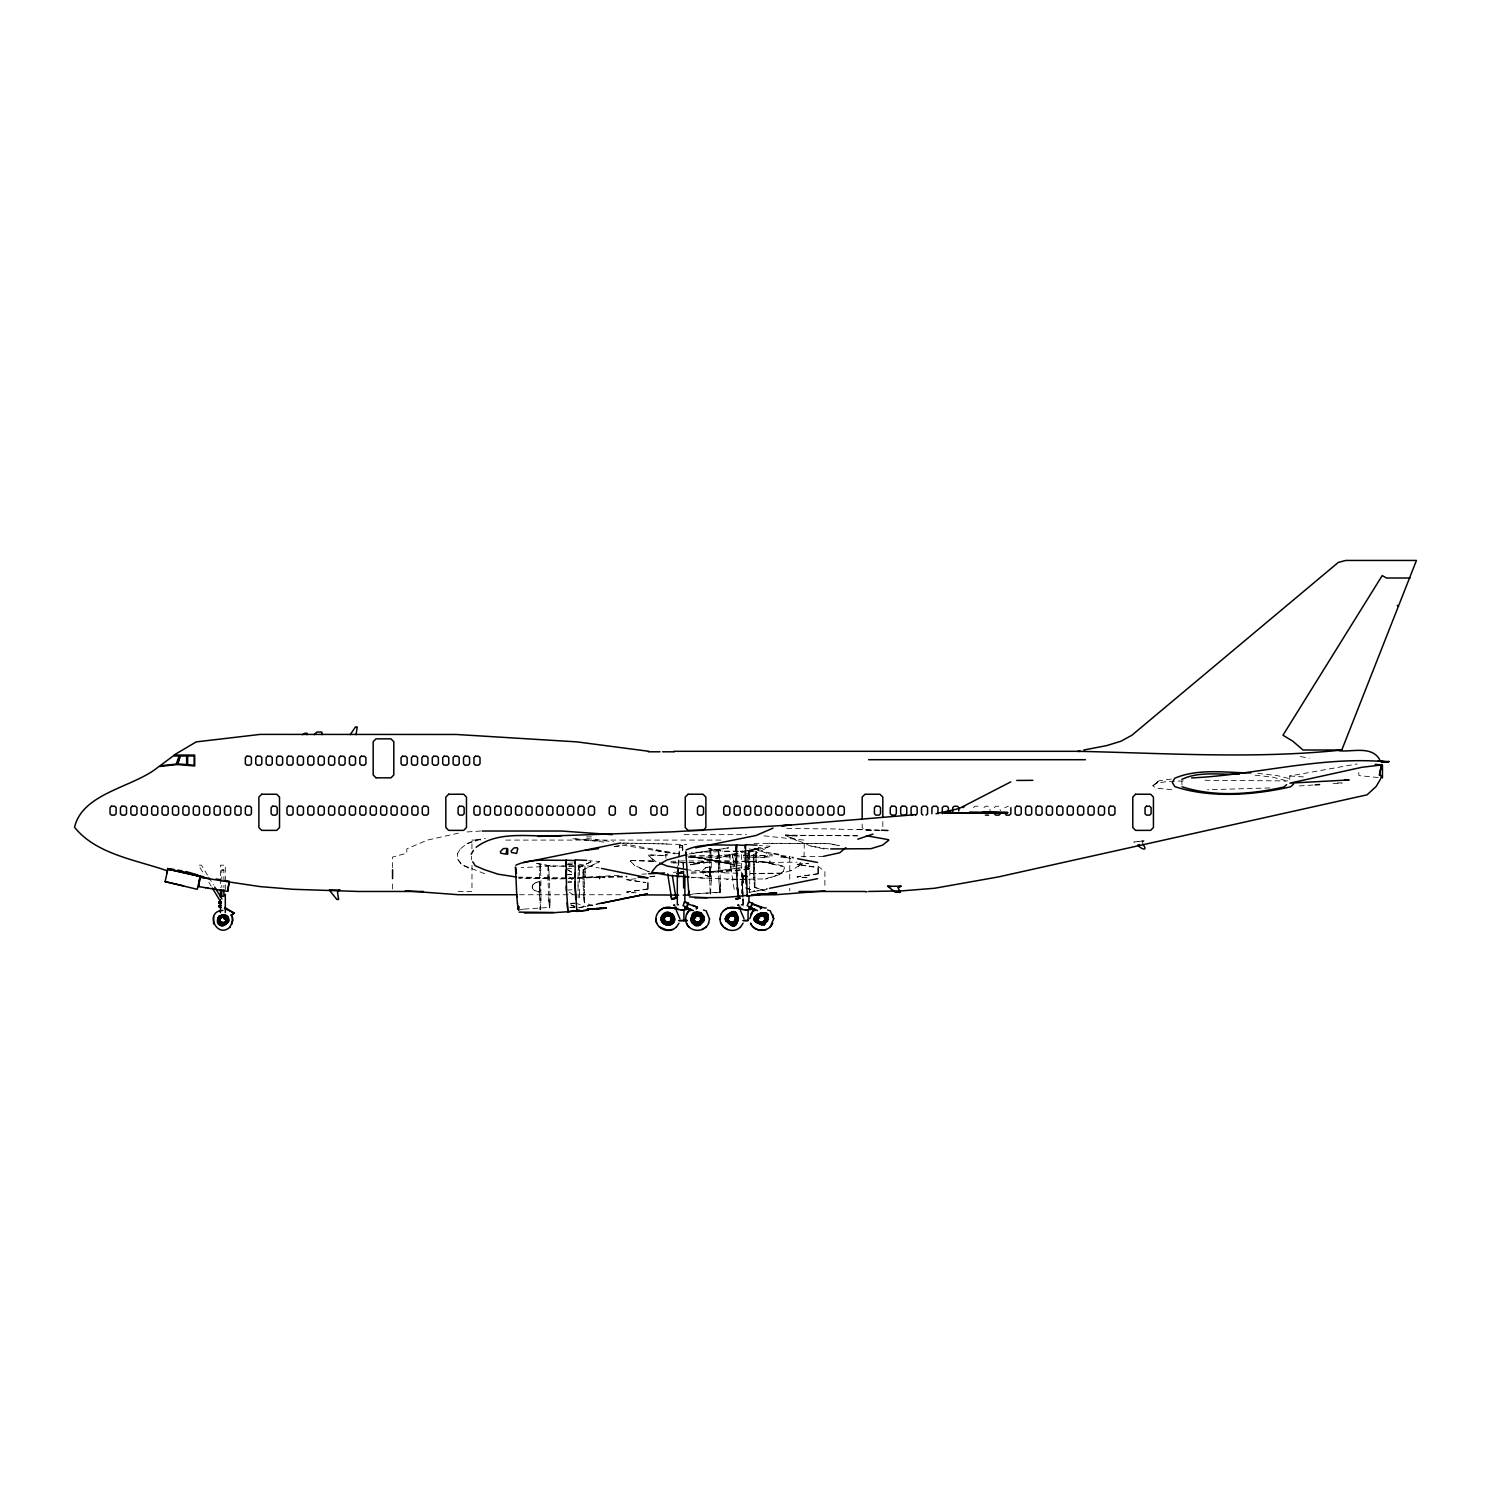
<?xml version="1.0" encoding="UTF-8"?>
<svg xmlns="http://www.w3.org/2000/svg" width="1491" height="1491" viewBox="0 0 1491 1491"><rect width="100%" height="100%" fill="white"/><g stroke="black" fill="none" stroke-linecap="round" stroke-linejoin="round"><path stroke-width="0.75" stroke-dasharray="5 3.75" d="M471.939 848.845L471.976 840.085L480.885 840.085M579.514 894.302L579.589 885.766M749.898 870.539L749.638 886.176M767.474 862.189L756.03 862.376L756.198 851.137L740.356 851.137M539.407 887.015L539.518 878.124M578.042 885.952L578.154 877.416M709.697 871.806L709.809 862.898M711.226 880.529L711.337 871.62M748.352 868.638L748.445 862.189M550.049 901.682L549.825 907.553M720.283 889.251L720.321 883.343M392.487 888.99L392.524 881.2M804.04 857.083L804.339 840.123L763.765 835.855M539.481 895.737L539.63 884.797M709.846 871.769L709.958 867.837M720.246 891.133L720.321 889.065M539.593 884.983L539.667 883.045M540.786 903.136L540.953 878.124M540.953 895.551L540.525 908.056M578.117 877.603L578.303 870.315M711.263 880.342L710.517 894.6L710.219 892.662M748.407 862.376L748.855 850.392M539.891 890.705L539.966 888.804M710.182 875.478L710.256 873.596M582.981 872.44L583.111 869.775L599.717 861.63M753.272 857.232L753.346 855.517M539.481 878.311L539.705 870.725M579.421 897.843L579.552 894.115M709.772 863.084L709.996 855.517M539.63 883.231L539.779 881.535L537.99 882.02M709.921 868.023L709.996 866.718L710.182 868.023M585.012 877.267L585.087 876.037L584.975 877.267L626.947 877.081M756.049 862.376L756.123 861.202M547.98 870.054L548.092 867.948M718.382 852.74L718.271 860.568M678.293 874.658L678.685 867.147M678.647 865.675L679.505 845.248L677.976 874.658M539.667 870.912L539.928 865.786M709.958 855.704L710.219 850.578M584.528 901.645L584.64 895.308M584.64 899.893L584.453 902.577M754.837 886.437L754.949 884.685M749.377 890.928L749.675 885.989M578.266 870.502L578.843 863.941L579.328 870.502M748.557 855.294L749.153 848.733L749.377 850.578M539.817 891.842L539.928 890.518M548.054 868.135L548.315 866.383L521.142 867.613M710.107 876.633L710.219 875.292M718.345 852.927L718.457 851.585M753.309 855.704L753.421 854.548M754.763 887.35L754.875 886.25M720.134 892.326L720.283 890.966M683.232 878.833L683.81 872.981M532.212 886.977L532.399 885.766M702.69 870.539L703.212 873.819M767.231 888.971L749.116 892.587L749.414 890.742M540.562 907.889L540.227 909.808L539.705 902.95M532.25 886.81C531.541 890.108 540.189 894.47 539.667 890.518M709.958 866.905L705.299 867.762L702.652 870.725M710.033 877.043L704.069 874.732L702.541 871.583M539.891 865.973L540.264 864.053L540.916 878.311M710.182 850.765L710.555 848.845L710.816 850.765M729.658 854.324L730.702 867.333L735.044 866.42M524.031 909.1L549.862 907.367M694.34 893.892L720.172 892.14M583.074 869.961L599.755 861.463L588.852 860.736M584.491 902.39L583.969 899.93M753.384 854.734L770.046 846.236L759.161 845.527M754.8 887.164L763.15 890.537M783.26 871.471L784.49 867.874M800.369 862.189L799.139 865.768L795.579 868.955M718.42 851.771L691.451 852.405M532.362 885.952L532.939 884.722M457.346 853.803L460.756 848.36M532.902 884.909L534.989 882.97M703.212 869.7L706.659 867.277L710.107 866.905M973.53 807.656L974.984 806.221L978.152 806.221L979.606 807.656M983.948 807.656L985.402 806.221L988.57 806.221L990.024 807.656L990.024 811.514M994.348 807.656L995.802 806.221L998.97 806.221L1000.424 810.657M1004.766 807.656L1008.307 806.221M1171.74 789.708L1156.084 788.087L1152.841 785.776L1158.936 780.818L1171.777 778.992M799.176 865.581L790.789 870.874M783.297 871.284L779.625 874.695L765.144 879.112M1142.125 842.527L1144.175 840.775L1133.775 842.08L1144.175 840.775M1156.01 783.371L1157.817 781.88L1152.841 785.776L1156.01 783.371L1167.136 781.47L1184.916 780.893M1154.817 784.303L1157.817 781.88M460.719 848.547L467.112 843.533L476.468 839.713L485.414 838.445M578.489 867.762L590.883 861.742M578.452 867.948L590.846 861.928M746.693 853.728L761.174 846.534M743.264 857.083L763.224 857.474L766.933 856.002M763.187 857.66L768.089 855.704L743.301 855.144M756.384 849.162L759.292 847.801L768.163 847.503L747.718 851.156M534.952 883.157L536.406 882.318M467.074 843.72L480.903 839.265M779.663 874.509L765.181 878.926L726.508 879.41M694.34 863.308L705.728 862.674L690.557 864.799L741.288 851.957M748.147 862.227L749.526 861.556M746.786 862.674L748.184 862.04M536.369 882.504L538.027 881.833M683.586 871.024L677.976 873.26L678.293 871.21M683.549 871.21L678.293 872.72L683.549 873.26L683.959 871.21M728.521 847.783L688.954 853.989L728.484 847.969M690.557 864.799L745.537 851.659M790.826 870.688L781.303 873.297L750.141 873.67M749.488 861.742L765.181 861.779L770.94 863.55M221.824 870.036L223.855 869.999L223.892 887.462M743.524 851.436L759.292 847.801M518.477 910.33L524.068 908.914M688.767 895.122L694.377 893.705L720.06 892.55M578.843 907.628L599.233 903.565M578.825 907.814L599.196 903.751M749.153 892.401L767.269 888.804M683.586 871.527L678.293 872.72L683.586 873.074M666.757 854.324L668.024 853.914M730.888 854.324L732.1 854.101L734.467 865.749L732.752 866.01M1289.827 779.569L1289.752 775.991L1357.183 763.951M732.882 866.961L735.007 866.606M730.981 866.29L734.504 865.563L732.137 853.914L729.621 854.511M647.914 888.878L626.835 891.953L635.911 892.811M647.877 889.065L626.798 892.14L633.6 892.792M818.224 873.67L797.145 876.745L808.476 877.808M818.186 873.856L797.107 876.932L806.184 877.789M665.489 854.511L666.794 854.138M458.464 833.152L427.432 840.085L406.838 848.845L406.801 853.169L392.562 857.083L392.562 869.738M467.168 831.941L480.549 831.027M614.273 846.459L621.02 845.527M614.236 846.646L620.983 845.714M744.419 869.663L751.054 869.067L746.972 867.911L751.054 869.067L704.367 872.589L741.773 867.632M725.744 869.98L741.735 867.818M650.001 876.671L654.381 876.093M649.964 876.857L656.543 876M635.911 878.721L626.798 879.746L645.771 882.56L626.835 879.56M735.585 870.483L742.201 869.868M1299.22 785.943L1315.062 784.881M1333.14 783.651L1342.198 783.036L1335.396 782.775M731.186 870.688L689.513 873.409M641.894 874.155L646.423 873.912M619.026 875.366L570.419 877.938L518.793 877.081M731.149 870.725L689.662 872.123M1269.829 787.938L1207.505 789.745M566.263 878.497L518.663 877.901M568.518 878.423L599.978 877.118M622.455 876.186L602.234 877.025L627.04 876.261M599.941 877.304L559.479 878.963L518.626 878.087M781.34 873.111L750.178 873.484M567.922 863.308L575.582 862.86M567.736 864.5L572.097 864.333M567.698 864.687L572.059 864.519M567.586 868.657L571.463 868.34M567.661 874.527L571.5 874.397M567.624 874.714L571.463 874.583M567.847 881.982L571.668 881.852M567.81 882.169L571.631 882.038M568.071 890.071L571.929 889.754M570.773 903.285L574.594 903.155M570.736 903.471L574.557 903.341M569.73 907.479L577.371 907.218M676.355 873.67L682.953 873.446M676.318 873.856L682.915 873.633M571.146 907.236L574.967 907.124M571.109 907.423L574.93 907.311M690.65 855.815L741.176 855.107M670.857 861.388L686.811 860.81M689.047 860.941L750.793 861.276M690.687 857.176L741.176 856.859M688.413 857.4L724.216 856.747M670.894 862.786L686.811 862.488M689.084 862.45L741.362 862.954M673.131 862.935L686.773 862.674M689.047 862.637L707.219 862.301M1205.026 780.278L1287.795 780.93M828.474 848.957L810.936 846.161L785.422 835.109L857.474 835.911M781.042 856.822L790.006 856.561M801.133 856.673L825.716 856.505M754.055 843.347L827.934 843.645L839.675 845.714M879.97 830.375L865.004 830.375L862.171 827.542L862.171 821.821M684.089 834.662L746.469 834.662M505.822 840.085L721.234 840.085M682.449 845.844L679.505 845.844L682.729 845.248L682.878 849.926M682.692 845.434L682.58 850.522M679.467 847.056L682.692 847.652L682.729 845.248M679.505 847.466L679.318 845.248M738.138 851.137L722.613 851.137L708.859 848.547M738.418 851.324L722.576 851.324L708.821 848.733L722.911 851.137M740.319 851.324L756.161 851.324M747.886 854.529L749.022 854.529L748.985 868.414M747.848 854.716L748.985 854.716M746.711 857.045L771.63 857.045M780.688 857.045L789.764 857.045L789.764 881.2M769.691 862.376L797.07 862.189M566.748 865.973L550.496 865.973L536.76 863.531M568.854 865.973L575.917 865.973M578.023 865.973L585.087 865.973L585.05 876.223L584.901 865.973M550.459 866.159L566.71 866.159M568.817 866.159L575.88 866.159M577.986 866.159L585.05 866.159M678.386 874.937L678.33 871.527M742.462 876.689L742.145 874.471L743.319 905.932M742.425 876.335L747.718 876.149M743.282 881.498L742.294 873.167L743.319 882.262M458.091 891.469L471.976 891.469L471.976 864.724M519.427 894.749L621.337 894.749M649.33 861.239L655.76 861.239L630.432 860.419L630.395 861.5M857.511 835.724L785.384 835.295L796.958 836.078L785.384 835.333L796.995 840.7M586.522 836.861L595.189 836.917M652.89 860.121L648.585 854.883L667.222 855.554M648.548 855.07L667.185 855.741M737.691 879.373L691.321 877.416M739.909 879.41L748.817 879.522M786.708 828.474L839.228 829.015M768.051 843.272L827.971 843.459L839.713 845.527M630.395 860.605L655.76 861.258M839.004 829.201L879.392 830.114M678.237 871.9L671.379 872.552M623.126 842.993L666.999 843.943L623.089 843.179M724.216 854.921L741.139 855.294M707.219 860.493L765.144 861.966M743.264 855.331L772.506 855.871M666.775 844.13L686.773 844.465M857.735 829.536L879.355 830.301M726.508 862.674L741.325 863.14M785.422 835.146L796.995 835.519M724.216 872.887L741.176 873.316M1289.752 775.991L1305.743 777.053M686.177 869.775L724.253 872.701M691.358 877.23L707.256 878.516M1378.187 777.538L1358.935 775.618L1358.674 771.611M575.153 838.799L599.997 841.259M572.861 838.762L606.669 842.34M1255.049 775.171L1272.308 777.109L1283.844 779.998L1287.926 783.446M586.671 838.464L613.64 841.837M1257.733 773.382L1277.284 775.618L1290.386 778.842M814.011 866.849L797.145 864.351L808.476 863.289L797.107 864.538L813.974 867.035M622.194 845.062L674.864 853.653M687.705 856.076L733.647 864.426M710.07 876.857L704.106 874.546M539.779 892.065L534.989 890.593L532.399 887.835M689.923 855.983L711.822 859.822M621.822 843.496L678.815 853.784M655.518 850.466L674.827 853.84M1300.413 756.552L1309.154 758.136M694.377 856.859L732.715 864.575M717.656 861.313L694.377 857.045L727.328 863.047M536.797 863.345L550.682 865.973M749.116 848.901L771.798 853.225M780.818 855.2L789.895 856.803M578.825 864.128L599.233 867.986M790.789 858.555L781.34 856.225M747.681 876.335L742.462 875.068L747.718 876.689M765.181 862.04L770.94 863.475M781.34 856.449L790.826 858.518M717.656 861.127L732.677 864.389M735.808 864.705L742.089 866.29M810.974 845.975L824.001 848.975M768.089 853.616L772.375 854.809M223.892 870.036L221.824 869.999L221.824 887.462M769.039 862.991L783.297 865.936L784.452 868.06M774.798 864.612L769.002 863.177L784.452 867.091M742.425 875.254L747.681 876.876M765.312 891.059L754.688 887.499L754.427 886.25M745.817 887.835L754.316 890.686M745.78 888.021L754.278 890.873M592.84 905.745L584.379 902.726L584.118 901.459M575.507 903.061L586.093 906.789M484.594 873.707L461.875 864.687L457.383 858.779M570.923 904.888L574.892 906.342M570.885 905.074L574.855 906.528M754.092 848.398L768.051 853.803M639.714 868.023L649.33 871.769M649.293 871.955L634.886 865.544L630.432 861.313L634.849 865.731M468.714 868.06L461.837 864.873L457.346 858.965L457.383 853.616M656.077 861.742L648.585 855.778M567.642 869.682L571.482 871.974M567.605 869.868L571.444 872.16M569.506 892.326L572.805 894.675M568.984 876.969L572.227 879.336L568.966 877.155M818.019 866.085L824.896 871.695L824.896 888.207M207.491 875.124L201.471 865.171L198.508 865.171L204.267 874.695M208.684 877.118L213.493 885.076M208.87 882.318L211.144 886.083M720.023 892.736L719.314 886.511M549.713 907.963L549.415 906.211M548.315 866.383L548.8 870.017M539.928 907.889L540.264 909.622M754.539 887.35L753.98 880.119M730.739 867.147L734.28 889.81M718.755 851.547L718.904 852.927M719.687 891.171L719.836 892.326M549.527 907.553L549.247 904.273M753.682 854.548L753.943 857.232M583.372 869.775L583.447 870.874M753.794 855.48L754.241 861.779M583.484 870.688L583.633 872.44M665.526 854.324L665.974 858.238M718.942 852.74L719.091 854.809M742.63 873.484L743.319 881.311M742.593 873.167L743.282 883.007M678.498 872.981L679.02 878.833M719.501 889.251L719.128 883.38M549.21 904.459L548.837 898.607M583.671 872.254L583.782 874.471M719.128 854.623L719.501 860.531M583.82 897.862L583.932 900.117M548.837 869.849L549.21 875.739M539.854 881.945L539.891 883.231M753.794 877.267L753.943 880.305M583.484 892.475L583.633 895.513M583.82 874.285L584.081 879.895M583.671 895.327L583.782 898.048M548.986 901.906L548.651 895.01M471.305 856.114L471.529 859.822M749.414 850.392L749.638 855.294M719.538 860.344L719.687 864.09M710.853 850.578L711.077 855.704M549.247 875.552L549.527 883.194M540.562 865.786L540.823 870.725M754.278 861.593L754.39 864.687M718.942 879.783L719.091 883.567M754.427 864.5L754.651 871.024M718.755 875.925L718.904 879.97M584.118 879.709L584.23 883.007M548.464 891.133L548.613 895.196M753.533 870.874L753.645 874.322M719.873 867.799L720.023 872.03M583.223 886.101L583.447 892.662M549.564 883.007L549.825 891.283M709.996 887.723L710.182 892.848M747.345 856.486L747.792 867.911M683.4 863.214L683.959 874.658M682.449 845.248L682.617 850.336M683.158 863.233L683.586 875.068M683.064 862.637L683.549 874.658M719.724 863.904L719.836 867.986M753.682 874.155L753.756 877.454M718.457 867.837L718.718 876.112M548.166 883.045L548.427 891.32M754.576 867.613L754.763 874.285M753.421 867.65L753.495 871.061M584.267 882.821L584.453 889.512M583.186 886.288L583.037 879.746M742.145 874.471L742.872 896.967M743.096 903.714L742.947 899.203L743.058 906.118M709.958 875.292L709.958 876.633M539.667 891.842L539.63 888.804M743.077 899.371L743.282 906.118M720.246 879.932L720.06 871.844M549.862 891.096L549.974 898.756M754.875 877.23L754.912 880.268M749.675 855.107L749.824 862.376M584.565 892.438L584.602 895.476M579.365 870.315L579.514 877.603M754.8 874.117L754.837 877.416M753.346 864.538L753.384 867.837M709.809 880.342L709.958 887.909M584.491 889.326L584.528 892.624M539.518 895.551L539.667 903.136M755.918 856.225L755.993 861.388M718.308 860.382L718.345 864.165M710.219 867.837L710.219 873.782M709.921 873.596L709.921 875.478M578.154 894.115L578.191 897.843M548.017 875.59L548.129 883.231M548.054 879.373L548.017 869.887M539.928 883.045L539.928 884.983M718.382 863.979L718.42 868.023M711.114 855.517L711.226 863.084M709.884 873.782L709.884 871.583L709.772 880.529M539.593 886.81L539.593 888.99M1181.897 781.209L1181.953 784.9M753.309 861.63L753.309 864.724M720.321 886.66L720.283 879.746M583.018 876.857L583.018 879.932M550.011 898.57L550.011 901.869M578.079 885.766L578.117 894.302M755.881 851.137L755.881 856.412M711.263 862.898L711.3 871.806M749.861 862.189L749.861 870.725M579.552 877.416L579.552 885.952M882.821 821.653L882.821 827.542M789.764 888.245L789.764 890.891M754.949 880.081L754.912 884.871M753.309 857.045L753.272 861.817M743.096 880.771L743.058 883.007M741.456 854.529L741.418 893.519M678.014 871.024L678.293 873.26M677.324 865.936L677.324 875.068M583.018 872.254L582.981 877.043M539.966 884.797L539.928 888.99M225.309 889.81L225.309 865.171L220.444 865.171L220.444 876.373M220.444 878.609L220.444 887.574M742.425 874.658L742.835 897.153L742.462 874.471"/><path stroke-width="1.5" d="M575.526 860.605L566.263 860.195L566.45 891.003M565.946 863.718L565.909 866.532L566.263 860.195C549.564 860.866 531.467 857.996 515.867 865.209M586.727 860.382L575.135 859.86L575.135 886.176L576.887 911.411L588.423 910.181M747.457 894.861L747.233 895.998L745.444 844.651L757.018 845.155M392.562 869.738L392.562 878.628M683.624 887.946L683.586 876.689M745.835 845.397L736.573 844.968L736.461 866.756M574.799 863.382L574.911 861.276M736.349 846.348L736.2 851.324L736.573 844.968C719.855 845.639 701.758 842.788 686.177 849.982M745.109 848.174L745.22 846.049M518.551 909.734L518.663 906.36M688.842 894.525L688.954 891.133M518.588 909.547L518.104 908.354M688.879 894.339L685.767 851.808L686.475 855.517M693.371 910.591L685.264 906.882L685.04 908.28L690.762 910.628M757.503 910.591L749.395 906.882L749.172 908.28L754.893 910.628M356.069 734.69L357.225 726.993A8.051 8.051 0 0 0 355.436 726.993L350.217 734.69M1381.486 764.492L1379.604 775.32M198.583 886.586L200.055 877.23L198.583 886.586L205.628 887.723M207.901 888.133L227.676 891.338L229.148 881.982L260.254 886.623L292.981 889.288L358.53 891.469L423.407 891.469M227.676 891.338L229.148 881.982L199.962 877.267M1079.298 751.427L1077.918 751.315C1165.347 753.197 1255.534 759.143 1341.788 750.01L1416.45 560.448L1345.758 560.448L1338.266 562.442L1131.911 735.231L1120.971 741.213L1106.564 745.63L1083.827 750.01M166.862 873.092L167.663 869.104L186.114 872.403L200.129 876.447L199.142 880.659M647.877 882.896L647.877 888.617M700.174 915.437L700.36 914.356M764.305 915.437L764.473 914.356M818.186 867.687L818.186 873.409M701.217 915.847L701.478 914.318M765.349 915.847L765.61 914.318M227.452 920.152C212.915 937.69 220.407 900.266 227.135 921.829L226.129 921.438C213.269 930.235 223.315 906.453 226.129 921.438M217.723 918.102C219.512 939.926 240.107 909.007 218.879 916.275C210.697 933.795 241.467 921.624 222.867 914.635L218.972 916.331M566.263 886.474L568.052 911.709L579.589 910.33L568.015 911.746L568.313 910.367L568.015 911.709L553.571 912.697L524.441 913.032M576.887 911.411L577.147 910.069M738.623 895.159L738.362 896.333L723.88 897.489L694.75 897.824M674.062 916.331C678.163 927.588 657.382 927.607 661.706 916.331C666.682 905.186 681.927 919.761 670.465 924.83M725.353 918.754C741.978 893.91 741.474 943.822 725.26 918.754C741.474 894.06 741.623 943.43 725.353 918.754L725.837 921.233M664.352 918.754L664.613 917.45M671.174 920.264L670.41 916.331A3.597 3.597 0 0 0 664.408 917.841M694.005 918.754L694.266 917.45M700.826 920.264L700.062 916.331L697.527 915.325L695.011 916.518M728.484 918.754L728.745 917.45M738.585 895.196L738.362 896.296L747.587 895.364M735.305 920.264L734.541 916.331L730.646 915.772M758.118 918.754L758.397 917.45M764.958 920.264L764.193 916.331L761.659 915.325L759.143 916.518M222.923 910.405C204.174 910.964 216.493 939.479 230.08 927.085M232.261 923.88L232.261 916.406L233.006 920.152L230.024 927.085M720.004 918.941L720.936 914.337M749.693 918.754L753.16 910.591L750.551 914.523M199.309 880.491L197.259 889.307L165.11 881.628L167.029 872.925M669.459 915.12L671.994 918.754L670.801 921.792L671.695 922.687L669.962 923.805L667.838 924.215L663.775 918.754L662.451 918.754L662.824 920.953L662.451 918.754M697.527 922.78L697.49 924.215L701.385 922.5L694.638 921.606L693.744 917.226M728.204 917.226L727.85 918.941L726.546 918.941L726.993 916.76L729.099 915.959L728.204 915.064L726.956 916.946L728.167 917.412L730.422 915.12L733.591 915.12L735.808 917.226L735.771 920.469M757.819 920.469L757.857 917.226L756.645 916.76L757.819 922.687M765.423 920.469L764.622 915.959L757.819 915.25M669.422 922.649L671.677 920.282L672.851 920.953L672.888 916.76L669.999 913.964L669.422 915.306L667.838 914.989L667.875 913.536L665.787 914.151M693.744 915.064L694.601 916.145L699.111 915.12L701.329 917.226L702.541 916.76L701.385 917.226L701.292 920.469L702.503 920.953C706.119 911.653 689.028 911.635 692.476 920.953L693.706 920.469L695.477 923.619L692.514 920.767L692.104 918.754L693.427 918.754M736.983 920.953L735.808 920.282L735.827 922.649L736.983 920.953L735.864 920.282L732.006 922.78L731.969 924.215C741.959 923.898 735.641 908.392 728.204 915.064M761.621 922.948L765.517 920.282L766.635 920.953L767.101 918.754L763.765 913.964L759.571 914.151L760.037 915.306M228.067 922.239L228.514 920.152M670.41 924.718C665.303 926.88 659.525 921.513 661.65 916.275L667.875 912.324L672.571 914.225M213.586 916.406L213.586 923.88M708.579 923.376L709.567 918.754M687.444 904.422L687.127 905.652M751.557 904.422L751.166 905.969M687.631 903.9L697.508 907.199L696.222 908.914M751.762 903.9L761.361 907.553M752.601 903.248L751.11 907.236L747.177 905.745L748.668 901.757L752.564 903.434M221.581 923.264L221.134 924.234L219.68 923.264L218.338 920.152L221.134 924.234L224.656 924.234L224.246 923.264M224.246 917.077L224.656 916.108L224.209 917.077L226.129 917.04M730.422 922.463L729.919 923.805L734.112 923.619L737.02 920.767L735.864 922.463L734.97 921.606L731.969 922.948L726.993 920.767L729.919 923.805L728.204 922.463L729.099 921.606L732.006 922.78M756.645 920.767L759.609 923.619L764.622 921.606L765.479 922.649L761.621 924.215L761.659 922.78M699.111 915.12L699.652 913.964M729.956 913.964L730.385 915.306L733.553 915.306L734.112 913.964M763.243 915.12L763.765 913.964M471.193 854.25L473.411 850.448M764.585 921.792L765.461 920.282L766.635 920.953M697.266 907.385L692.868 905.242M760.354 908.914L761.398 907.385M671.695 922.687L672.888 920.767L669.999 923.619L669.459 922.463L667.838 922.948M702.541 920.767L701.348 922.687L701.329 920.282L702.541 920.767L701.348 922.649L700.453 921.792L701.385 920.282L702.503 920.953M759.609 923.619L763.765 923.619L766.672 920.767L765.479 922.649M670.801 921.792L671.733 920.282L672.851 920.953M676.336 927.178L678.964 923.19M708.616 923.19C704.926 932.714 690.203 932.658 686.456 923.19M740.468 927.178L743.096 923.19M772.748 923.19C768.965 932.565 754.409 932.751 750.551 923.376M770.12 927.178L773.699 918.754L770.157 910.591M760.95 908.205L761.677 907.013L760.727 908.522M672.478 908.056C663.253 904.086 652.723 914.002 656.767 923.376M689.047 910.591C684.593 915.064 684.593 922.668 689.01 927.178M686.419 914.523L689.01 910.777M696.595 908.522L697.229 907.553M720.899 914.523C723.452 908.541 730.59 905.857 736.591 908.056M758.751 915.959L757.819 917.412L756.608 916.946L759.609 913.964L760.075 915.12L757.857 915.064M664.576 917.636L665.396 916.331M671.211 920.077L670.372 921.382A3.597 3.597 0 0 0 671.472 918.754M694.228 917.636L695.048 916.331M700.863 920.077L700.025 921.382A3.597 3.597 0 0 0 698.459 915.288A3.597 3.597 0 0 0 694.06 919.686M728.708 917.636L729.528 916.331M735.343 920.077L734.504 921.382A3.597 3.597 0 0 0 735.603 918.754M758.36 917.636L759.18 916.331M764.995 920.077L764.156 921.382A3.597 3.597 0 0 0 762.553 915.474A3.597 3.597 0 0 0 758.155 919.872M664.091 915.064L662.824 916.946L664.054 917.412L664.091 915.064L665.825 913.964L666.253 915.306L667.875 914.803M692.476 916.946L693.706 915.25M652.443 871.061L656.674 865.973L666.999 859.972L686.773 854.585M314.21 734.69L316.856 732.044L321.851 732.044L321.926 734.69M664.054 922.687L664.091 920.282L662.861 920.767L664.091 922.5L667.875 924.029M728.167 922.687L729.099 921.606M757.857 922.5L760.075 922.463M915.716 815.13L917.151 813.695L917.151 807.656L915.716 806.221L912.529 806.221L911.094 807.656L911.094 813.695L912.529 815.13M926.116 815.13L927.57 813.695L927.57 807.656L926.116 806.221L922.948 806.221L921.494 807.656L921.494 813.695L922.948 815.13M963.13 807.656L964.584 806.221M1000.424 813.695L998.97 815.13L995.802 815.13L994.348 813.695M165.11 881.628L183.523 885.84M1293.517 784.136L1290.535 786.819C1254.192 795.206 1210.301 798.449 1174.889 786.633L1172.299 782.477L1174.74 778.246C1198.242 768.182 1225.714 772.692 1250.819 772.953M1286.603 784.639L1283.956 787.006C1251.098 794.461 1214.159 797.182 1181.99 786.745M476.169 847.242C500.156 829.238 533.703 837.942 561.529 835.668M888.766 840.272L882.616 845.117L870.912 848.696L830.711 848.938M695.291 916.443L701.534 912.678M759.404 916.443L765.666 912.678M225.011 922.183C221.842 925.426 217.425 919.183 221.768 917.487M670.41 921.196L667.875 922.183M698.906 921.978L697.49 922.37L700.062 921.196M733.386 921.978L731.969 922.37L734.541 921.196M764.193 921.196L761.659 922.183M659.357 910.777L663.253 908.243L672.441 908.243M723.47 910.777L727.384 908.243L736.554 908.243M764.249 924.83C781.88 900.415 734.094 919.835 764.249 924.718C781.359 900.75 734.634 919.723 764.193 924.718M757.186 914.43L761.659 912.641L766.15 914.43A6.057 6.057 0 0 1 767.511 921.14L761.621 925.072M666.291 915.12L664.949 916.145L664.054 915.25M665.359 916.518L667.875 915.325L670.372 916.518M729.49 916.518L730.683 915.604M676.374 926.992C669.403 934.354 655.705 929.042 655.91 918.754M700.062 924.718L703.715 921.233L703.808 916.275C683.437 899.017 692.271 942.293 704.348 918.754C698.515 899.949 680.157 927.16 700.118 924.718L697.527 925.203L699.931 924.588M702.131 929.471L706.026 926.992M740.505 926.992C733.591 934.335 719.687 929.042 720.041 918.754M231.18 915.679L234.348 913.051L230.919 915.008M224.097 918.903L227.508 916.965M302.524 734.69L305.152 733.199L306.941 733.199L307.016 734.69M773.084 828.083L756.03 835.482L695.645 847.801M647.243 893.892L601.451 903.285M901.049 886.25L898.085 887.797L900.452 892.364L895.271 892.214L887.611 886.25L901.049 886.25L897.712 886.735M1010.786 781.88L959.048 808.569L936.013 813.695M1181.878 779.364C1199.398 770.903 1220.346 775.003 1239.245 774.127M765.517 917.226L766.672 916.76L765.778 918.754L767.101 918.754M671.677 917.226L672.888 916.76M692.514 920.767L693.744 920.282M735.808 917.226L737.02 916.76M220.444 912.567L220.444 907.404L218.842 905.95L220.444 905.596L220.444 903.676L218.842 903.322L220.444 899.669M857.772 839.191L872.962 834.103M1139.254 844.558C1134.8 845.527 1150.828 854.585 1142.609 843.869M218.842 902.111L221.171 901.552L219.102 902.111L219.102 903.322L221.171 903.676L218.842 903.322M523.453 862.599L620.834 842.937M1138.975 844.67L1138.08 844.838M695.44 914.151L697.49 913.722M729.919 914.151L735.827 915.25L733.553 915.306M599.233 903.565L621.859 899.054M769.524 888.338L817.553 878.665M666.533 915.772L669.217 915.772M697.527 914.803L693.706 917.412L692.514 916.76M696.185 915.772L698.869 915.772M697.49 922.948L699.614 923.805L695.477 923.619L693.744 922.5L694.638 921.606L693.744 922.5L695.477 923.619M760.298 915.772L763.001 915.772M667.838 925.072L673.746 921.14A6.057 6.057 0 0 0 672.366 914.43L667.875 912.641L663.402 914.43A6.057 6.057 0 0 0 662.023 921.14L667.875 924.886M672.478 929.471L667.875 930.365L659.395 926.992M766.244 929.471C760.335 931.707 753.197 929.042 750.588 923.19M622.903 898.644L647.206 894.078M734.597 924.718L732.006 925.203L737.859 921.14A6.057 6.057 0 0 0 736.498 914.43L732.006 912.641L727.533 914.43A6.057 6.057 0 0 0 726.154 921.14L732.006 924.886M673.857 907.646L675.199 907.236M737.97 907.646L739.331 907.236M673.764 898.495L675.889 898.141M740.058 897.955L735.753 898.626M740.021 898.141L735.715 898.812M672.385 898.998L675.293 898.533M672.348 899.185L673.802 898.943M736.479 899.185L739.424 898.533M218.842 905.95L221.171 905.596L219.102 905.95L221.171 907.404L218.897 907.05M675.162 907.423L676.485 907.236M739.294 907.423L740.598 907.236M585.124 850.429L598.581 848.603M752.042 894.842L760.652 893.78M750.383 909.454L745.258 910.013L737.616 908.373M576.924 911.225L588.46 909.995M747.196 896.184L758.77 894.786M596.959 908.876L606.315 907.926M757.689 894.451L762.367 893.966M768.853 893.314L776.699 892.811L757.652 894.637L762.33 894.153M601.488 908.205L587.305 909.175L606.315 908.205M765.703 893.836L757.689 894.153M915.679 814.626L781.731 825.753L790.826 825.045L671.453 831.885L538.251 836.432M1315.062 784.881L1319.572 784.564M1191.551 777.948L1199.715 777.463C1262.467 773.363 1325.108 755.751 1388.289 761.994L1378.15 760.95M951.892 812.409L943.878 812.875L981.469 813.247M950.736 812.055L943.878 812.875L1007.823 812.614L982.886 811.85M648.697 873.782L664.576 872.925M1381.262 761.976L1389.202 761.584L1381.262 761.435M824.97 890.928L775.432 894.749L751.576 894.898M553.608 912.511L519.11 912.119M980.985 813.173L1007.599 812.651L969.541 812.055M823.517 856.319L839.713 852.777L845.9 847.615M1410.001 578.005L1386.462 578.005L1382.194 575.582L1282.968 735.231L1292.827 741.213L1303.004 750.01L1341.788 750.01M1338.955 750.719C1351.834 752.321 1371.757 745.258 1379.715 759.702M648.958 751.315L576.998 741.884L456.321 734.467L260.254 734.392L196.234 741.884L173.962 755.061L194.687 755.061L194.687 765.964L177.205 764.548L158.792 766.56C134.6 787.304 82.601 792.392 74.55 827.281C96.356 854.511 136.445 859.897 167.663 870.949L167.663 868.284M673.634 751.315L1080.807 751.315M648.287 751.799L660.01 751.799M662.582 751.799L674.305 751.799M868.619 759.702L1085.448 759.702M376.012 777.836L390.977 777.836L393.81 774.985L393.81 741.679L390.977 738.846L376.012 738.846L373.179 741.679L373.179 774.985L375.881 777.706M1032.872 780.333L1016.732 780.445M985.402 815.13L988.57 815.13M482.171 831.027L561.529 831.027L612.261 834.662M888.543 839.675L866.457 835.761M798.934 891.469L865.507 891.469M868.619 891.469L901.72 890.891L934.671 888.245L998.355 876.932L1367.061 794.833L1376.081 786.558L1380.666 778.805L1381.337 775.954L1379.343 775.059L1381.523 764.641M865.581 891.73L867.054 891.73M517.097 894.749L458.24 894.712L405.347 890.779M678.61 895.085L639.714 894.861M683.176 895.085L690.053 895.085M678.461 904.739L677.324 904.739L677.324 875.068M741.456 904.739L742.593 904.739M673.485 908.373L681.145 910.013L686.251 909.454M681.145 909.827L683.94 909.827L683.903 920.655M686.214 909.64L686.177 906.882M745.258 909.827L748.072 909.827L748.035 920.655L743.189 920.655M750.346 909.64L750.29 906.882M671.994 918.754L673.317 918.754M702.969 918.754L701.329 917.226M726.583 918.754L726.956 920.953L726.62 918.754L727.888 918.754L728.167 920.469M736.125 918.754L737.449 918.754M757.54 918.754L756.235 918.754L756.608 920.953L757.857 920.282L758.751 921.606M226.39 920.152L227.489 920.152M679.095 920.469L687.258 920.469M743.226 920.469L748.072 920.469M679.057 920.655L687.221 920.655M221.059 922.351L224.656 922.351M707.144 897.75L689.401 896.892M516.538 877.043L498.069 874.192L484.668 869.775L475.2 865.731L472.759 861.779M881.516 830.207L887.946 830.506M1344.602 779.625L1349.169 779.923L1289.901 783.148L1361.786 767.306L1381.859 764.92L1375.131 764.343M638.241 877.211L648.175 877.901M689.084 877.043L668.62 875.366L651.474 872.179M887.611 886.25L890.966 886.66M205.516 887.741L208.013 888.096M216.046 879L220.407 879.727M224.787 880.435L229.148 881.162M169.713 868.657L173.813 869.383M177.914 870.11L182.014 870.856M761.621 907.385L766.244 908.056M686.214 869.588L667.222 866.047L659.618 863.121M797.666 858.723L817.553 862.45M647.243 877.677L601.488 868.433M731.969 915.511L734.504 916.518M221.768 922.817L224.023 922.854L220.78 922.183M761.659 924.886L755.807 921.14M774.053 853.672L778.582 854.567M763.206 915.306L761.621 914.989L761.659 913.536M667.838 913.722L671.695 915.25L669.422 915.306M200.129 876L203.876 876.764M209.486 878.739L200.129 876.82L200.129 875.627M222.923 914.729L225.048 915.176M738.753 908.373L743.077 909.585M674.622 908.373L678.945 909.585M186.114 871.583L198.135 875.049M762.535 914.989L765.889 916.164M698.403 914.989L701.758 916.164M761.64 907.199L751.893 903.434M684.499 901.943L688.451 903.434M767.604 909.957L769.021 910.498M703.472 909.957L704.889 910.498M218.692 918.456L219.717 918.866M749.209 908.094L754.931 910.442M685.077 908.094L690.799 910.442M749.358 907.068L755.434 909.845M685.226 907.068L691.302 909.845M792.168 857.269L793.249 857.884M730.683 921.923L729.49 921.382M727.422 929.471L723.508 926.992L720.936 923.19M666.57 921.923L665.396 921.196L666.533 922.165M693.054 923.097L697.527 924.886L703.398 921.14A6.057 6.057 0 0 0 702.019 914.43L697.527 912.641L693.054 914.43A6.057 6.057 0 0 0 691.675 921.14L693.017 923.264M759.18 921.196L760.335 921.978M695.048 921.196L696.222 921.978M1397.272 605.346L1398.502 606.297M764.622 921.606L765.479 922.687M740.505 910.591L744.046 918.754M706.026 910.591L709.53 918.941M676.374 910.591L679.915 918.754M214.704 887.07L221.917 898.998M212.281 887.965L221.376 903.006M763.243 922.463L763.727 923.805M733.591 922.463L734.075 923.805M221.134 916.108L221.581 917.077M695.477 913.964L695.906 915.306M738.064 895.196L738.399 896.296L737.393 887.611L737.84 893.295M567.754 910.405L568.015 911.746M772.711 914.523L773.661 918.941M661.24 918.754L661.762 921.233M692.066 918.941L692.476 920.953M693.39 918.941L693.706 920.469M225.905 920.152L222.923 917.263A3.019 3.019 0 0 1 225.831 920.935M688.376 893.333L688.581 894.525M518.29 909.734L517.806 906.36M672.348 875.422L675.926 897.955L671.584 898.812L670.875 894.32M667.688 873.894L671.621 898.626M759.441 916.257L759.646 918.121M695.328 916.257L695.514 918.121M516.464 873.372L515.476 867.016L516.837 896.967M517.507 903.732L517.768 906.547M516.874 896.781L517.47 903.9M567.531 908.504L567.12 902.8M737.616 890.481L736.573 871.247M746.04 883.79L745.332 866.42M575.731 899.017L575.023 881.647M736.461 866.718L736.759 875.776M565.946 873.633L566.058 877.64L565.946 870.092M769.822 861.239L769.878 863.401M599.531 876.447L599.587 878.609M745.146 858.07L745.22 862.078M574.836 873.297L574.911 877.304M1382.455 765.293L1382.455 777.948M1010.842 807.656L1010.842 813.695L1009.388 815.13L1006.22 815.13L1004.766 812.614M958.788 810.974L958.788 807.656L957.352 806.221L954.165 806.221L952.73 807.656L952.73 812.614M948.388 812.614L948.388 807.656L946.934 806.221L943.766 806.221L942.312 807.656L942.312 813.695M937.969 813.695L937.969 807.656L936.534 806.221L933.347 806.221L931.912 807.656L931.912 813.695M882.821 817.31L882.821 797.07L879.97 794.237L865.004 794.237L862.171 797.07L862.171 819.51M749.022 895.625L748.985 902.651M745.109 850.988L745.109 854.585M732.006 913.536L731.969 914.989M697.527 913.536L697.49 914.989M684.891 875.068L684.854 902.651M518.626 906.547L518.626 908.504M507.592 848.659L507.592 854.138M507.369 848.435L507.369 854.362M225.309 894.302L225.309 912.567M223.892 889.624L223.892 896.147L222.867 896.389L221.824 896.147L221.824 889.624M222.923 915.754L222.923 916.816M220.444 889.81L220.444 897.228M224.433 922.761A3.019 3.019 0 0 1 219.997 920.935M755.769 921.326A6.057 6.057 0 0 1 757.148 914.617M763.411 922.053A3.597 3.597 0 0 1 760.69 922.407M733.796 921.867A3.597 3.597 0 0 1 728.894 920.562M728.54 917.841A3.597 3.597 0 0 1 734.541 916.22M691.638 921.326A6.057 6.057 0 0 1 691.172 918.941M699.335 921.867A3.597 3.597 0 0 1 696.614 922.221M695.738 921.867A3.597 3.597 0 0 1 694.433 920.562M669.683 921.867A3.597 3.597 0 0 1 664.781 920.562M194.203 755.956L194.165 765.33L187.661 764.659L187.661 755.956L194.203 755.956M506.903 849.535L505.896 854.138L500.846 853.206L500.361 851.585L503.287 848.621L506.381 848.398L506.903 849.535M517.657 848.845L516.65 853.43L511.599 852.517L511.133 850.876L514.06 847.913L517.135 847.689L517.657 848.845M664.091 917.226L663.737 918.941L662.414 918.941L662.861 916.76L664.091 917.226M179.162 759.776L177.914 763.932L186.655 764.548L186.655 755.993L180.43 755.993L179.162 759.776M177.764 759.739L176.236 764.082L159.984 765.815L173.161 755.993L179.237 755.993L177.764 759.739M234.385 913.219L224.507 908.373L224.861 907.479L234.385 913.219M684.537 901.757L683.046 905.745L686.978 907.236L688.488 903.248L684.537 901.757M666.291 922.463L665.787 923.805L664.091 922.463L666.291 922.463M227.862 922.146L222.867 925.296L217.984 922.146A5.107 5.107 0 0 1 219.14 916.499L222.923 914.989L226.707 916.499A5.107 5.107 0 0 1 227.862 922.146M111.49 806.221L110.036 807.656L110.036 813.695L111.49 815.13L114.658 815.13L116.112 813.695L116.112 807.656L114.658 806.221L111.49 806.221M121.889 806.221L120.454 807.656L120.454 813.695L121.889 815.13L125.076 815.13L126.511 813.695L126.511 807.656L125.076 806.221L121.889 806.221M132.308 806.221L130.854 807.656L130.854 813.695L132.308 815.13L135.476 815.13L136.93 813.695L136.93 807.656L135.476 806.221L132.308 806.221M142.707 806.221L141.272 807.656L141.272 813.695L142.707 815.13L145.894 815.13L147.329 813.695L147.329 807.656L145.894 806.221L142.707 806.221M153.126 806.221L151.672 807.656L151.672 813.695L153.107 815.13L156.294 815.13L157.748 813.695L157.748 807.656L156.294 806.221L153.126 806.221M163.525 806.221L162.072 807.656L162.072 813.695L163.525 815.13L166.712 815.13L168.148 813.695L168.148 807.656L166.712 806.221L163.525 806.221M173.944 806.221L172.49 807.656L172.49 813.695L173.944 815.13L177.112 815.13L178.566 813.695L178.566 807.656L177.112 806.221L173.944 806.221M184.344 806.221L182.89 807.656L182.89 813.695L184.344 815.13L187.512 815.13L188.966 813.695L188.966 807.656L187.512 806.221L184.344 806.221M194.762 806.221L193.308 807.656L193.308 813.695L194.762 815.13L197.93 815.13L199.384 813.695L199.384 807.656L197.93 806.221L194.762 806.221M246.798 756.235L245.344 757.689L245.344 763.709L246.798 765.163L249.966 765.163L251.42 763.709L251.42 757.689L249.966 756.235L246.798 756.235M205.162 806.221L203.708 807.656L203.708 813.695L205.162 815.13L208.33 815.13L209.784 813.695L209.784 807.656L208.33 806.221L205.162 806.221M257.197 756.235L255.762 757.689L255.762 763.709L257.197 765.163L260.385 765.163L261.82 763.709L261.82 757.689L260.385 756.235L257.197 756.235M215.58 806.221L214.126 807.656L214.126 813.695L215.58 815.13L218.748 815.13L220.202 813.695L220.202 807.656L218.748 806.221L215.58 806.221M267.616 756.235L266.162 757.689L266.162 763.709L267.616 765.163L270.784 765.163L272.238 763.709L272.238 757.689L270.784 756.235L267.616 756.235M225.98 806.221L224.526 807.656L224.526 813.695L225.98 815.13L229.148 815.13L230.602 813.695L230.602 807.656L229.148 806.221L225.98 806.221M278.016 756.235L276.581 757.689L276.581 763.709L278.016 765.163L281.203 765.163L282.638 763.709L282.638 757.689L281.203 756.235L278.016 756.235M236.379 806.221L234.944 807.656L234.944 813.695L236.379 815.13L239.566 815.13L241.02 813.695L241.02 807.656L239.566 806.221L236.379 806.221M288.434 756.235L286.98 757.689L286.98 763.709L288.434 765.163L291.602 765.163L293.056 763.709L293.056 757.689L291.602 756.235L288.434 756.235M246.798 806.221L245.344 807.656L245.344 813.695L246.798 815.13L249.966 815.13L251.42 813.695L251.42 807.656L249.966 806.221L246.798 806.221M298.834 756.235L297.399 757.689L297.399 763.709L298.834 765.163L302.021 765.163L303.456 763.709L303.456 757.689L302.021 756.235L298.834 756.235M261.708 794.237L258.875 797.07L258.875 827.524L261.708 830.375L276.692 830.375L279.525 827.542L279.525 797.07L276.692 794.237L261.708 794.237M309.252 756.235L307.798 757.689L307.798 763.709L309.252 765.163L312.42 765.163L313.874 763.709L313.874 757.689L312.42 756.235L309.252 756.235M319.652 756.235L318.198 757.689L318.198 763.709L319.652 765.163L322.82 765.163L324.274 763.709L324.274 757.689L322.82 756.235L319.652 756.235M272.573 806.221L271.138 807.656L271.138 813.695L272.573 815.13L275.76 815.13L277.196 813.695L277.196 807.656L275.76 806.221L272.573 806.221M330.07 756.235L328.616 757.689L328.616 763.709L330.07 765.163L333.239 765.163L334.692 763.709L334.692 757.689L333.239 756.235L330.07 756.235M288.434 806.221L286.98 807.656L286.98 813.695L288.434 815.13L291.602 815.13L293.056 813.695L293.056 807.656L291.602 806.221L288.434 806.221M340.47 756.235L339.016 757.689L339.016 763.709L340.47 765.163L343.638 765.163L345.092 763.709L345.092 757.689L343.638 756.235L340.47 756.235M298.834 806.221L297.399 807.656L297.399 813.695L298.834 815.13L302.021 815.13L303.456 813.695L303.456 807.656L302.021 806.221L298.834 806.221M350.888 756.235L349.434 757.689L349.434 763.709L350.888 765.163L354.057 765.163L355.51 763.709L355.51 757.689L354.057 756.235L350.888 756.235M309.252 806.221L307.798 807.656L307.798 813.695L309.252 815.13L312.42 815.13L313.874 813.695L313.874 807.656L312.42 806.221L309.252 806.221M361.288 756.235L359.834 757.689L359.834 763.709L361.288 765.163L364.456 765.163L365.91 763.709L365.91 757.689L364.456 756.235L361.288 756.235M319.652 806.221L318.198 807.656L318.198 813.695L319.652 815.13L322.82 815.13L324.274 813.695L324.274 807.656L322.82 806.221L319.652 806.221M330.07 806.221L328.616 807.656L328.616 813.695L330.07 815.13L333.22 815.13L334.692 813.695L334.692 807.656L333.239 806.221L330.07 806.221M340.47 806.221L339.016 807.656L339.016 813.695L340.47 815.13L343.638 815.13L345.092 813.695L345.092 807.656L343.638 806.221L340.47 806.221M350.888 806.221L349.434 807.656L349.434 813.695L350.888 815.13L354.057 815.13L355.51 813.695L355.51 807.656L354.057 806.221L350.888 806.221M402.533 756.235L401.079 757.689L401.079 763.709L402.533 765.163L405.701 765.163L407.155 763.709L407.155 757.689L405.701 756.235L402.533 756.235M361.288 806.221L359.834 807.656L359.834 813.695L361.288 815.13L364.456 815.13L365.91 813.695L365.91 807.656L364.456 806.221L361.288 806.221M412.932 756.235L411.479 757.689L411.479 763.709L412.932 765.163L416.101 765.163L417.555 763.709L417.555 757.689L416.101 756.235L412.932 756.235M371.706 806.221L370.253 807.656L370.253 813.695L371.706 815.13L374.875 815.13L376.328 813.695L376.328 807.656L374.875 806.221L371.706 806.221M423.351 756.235L421.897 757.689L421.897 763.709L423.351 765.163L426.519 765.163L427.973 763.709L427.973 757.689L426.519 756.235L423.351 756.235M382.106 806.221L380.652 807.656L380.652 813.695L382.106 815.13L385.274 815.13L386.728 813.695L386.728 807.656L385.274 806.221L382.106 806.221M433.751 756.235L432.297 757.689L432.297 763.709L433.751 765.163L436.919 765.163L438.373 763.709L438.373 757.689L436.919 756.235L433.751 756.235M392.506 806.221L391.071 807.656L391.071 813.695L392.506 815.13L395.693 815.13L397.128 813.695L397.128 807.656L395.693 806.221L392.506 806.221M444.15 756.235L442.715 757.689L442.715 763.709L444.15 765.163L447.337 765.163L448.772 763.709L448.772 757.689L447.337 756.235L444.15 756.235M402.924 806.221L401.47 807.656L401.47 813.695L402.924 815.13L406.092 815.13L407.546 813.695L407.546 807.656L406.092 806.221L402.924 806.221M454.569 756.235L453.115 757.689L453.115 763.709L454.569 765.163L457.737 765.163L459.191 763.709L459.191 757.689L457.737 756.235L454.569 756.235M413.324 806.221L411.889 807.656L411.889 813.695L413.324 815.13L416.511 815.13L417.946 813.695L417.946 807.656L416.511 806.221L413.324 806.221M464.968 756.235L463.533 757.689L463.533 763.709L464.968 765.163L468.155 765.163L469.59 763.709L469.59 757.689L468.155 756.235L464.968 756.235M423.742 806.221L422.288 807.656L422.288 813.695L423.742 815.13L426.911 815.13L428.364 813.695L428.364 807.656L426.911 806.221L423.742 806.221M475.387 756.235L473.933 757.689L473.933 763.709L475.387 765.163L478.555 765.163L480.009 763.709L480.009 757.689L478.555 756.235L475.387 756.235M448.661 794.237L445.828 797.07L445.828 827.542L448.661 830.375L463.645 830.375L466.478 827.542L466.478 797.07L463.645 794.237L448.661 794.237M459.526 806.221L458.091 807.656L458.091 813.695L459.526 815.13L462.713 815.13L464.148 813.695L464.148 807.656L462.713 806.221L459.526 806.221M475.387 806.221L473.933 807.656L473.933 813.695L475.387 815.13L478.555 815.13L480.009 813.695L480.009 807.656L478.555 806.221L475.387 806.221M485.786 806.221L484.351 807.656L484.351 813.695L485.786 815.13L488.973 815.13L490.409 813.695L490.409 807.656L488.973 806.221L485.786 806.221M496.205 806.221L494.751 807.656L494.751 813.695L496.205 815.13L499.373 815.13L500.827 813.695L500.827 807.656L499.373 806.221L496.205 806.221M506.605 806.221L505.169 807.656L505.169 813.695L506.605 815.13L509.792 815.13L511.227 813.695L511.227 807.656L509.792 806.221L506.605 806.221M517.023 806.221L515.569 807.656L515.569 813.695L517.023 815.13L520.191 815.13L521.645 813.695L521.645 807.656L520.191 806.221L517.023 806.221M527.423 806.221L525.969 807.656L525.969 813.695L527.423 815.13L530.591 815.13L532.045 813.695L532.045 807.656L530.591 806.221L527.423 806.221M537.841 806.221L536.387 807.656L536.387 813.695L537.841 815.13L541.009 815.13L542.463 813.695L542.463 807.656L541.009 806.221L537.841 806.221M548.241 806.221L546.787 807.656L546.787 813.695L548.241 815.13L551.409 815.13L552.863 813.695L552.863 807.656L551.409 806.221L548.241 806.221M558.659 806.221L557.205 807.656L557.205 813.695L558.659 815.13L561.827 815.13L563.281 813.695L563.281 807.656L561.827 806.221L558.659 806.221M569.059 806.221L567.605 807.656L567.605 813.695L569.059 815.13L572.227 815.13L573.681 813.695L573.681 807.656L572.227 806.221L569.059 806.221M579.477 806.221L578.023 807.656L578.023 813.695L579.477 815.13L582.646 815.13L584.099 813.695L584.099 807.656L582.646 806.221L579.477 806.221M589.877 806.221L588.423 807.656L588.423 813.695L589.877 815.13L593.045 815.13L594.499 813.695L594.499 807.656L593.045 806.221L589.877 806.221M610.695 806.221L609.241 807.656L609.241 813.695L610.695 815.13L613.863 815.13L615.317 813.695L615.317 807.656L613.863 806.221L610.695 806.221M631.513 806.221L630.059 807.656L630.059 813.695L631.513 815.13L634.681 815.13L636.135 813.695L636.135 807.656L634.681 806.221L631.513 806.221M652.331 806.221L650.877 807.656L650.877 813.695L652.331 815.13L655.5 815.13L656.953 813.695L656.953 807.656L655.5 806.221L652.331 806.221M662.731 806.221L661.277 807.656L661.277 813.695L662.731 815.13L665.918 815.13L667.353 813.695L667.353 807.656L665.918 806.221L662.731 806.221M688.059 794.237L685.226 797.07L685.226 827.542L688.059 830.375L703.025 830.375L705.877 827.542L705.877 797.07L703.025 794.237L688.059 794.237M698.925 806.221L697.471 807.656L697.471 813.695L698.925 815.13L702.093 815.13L703.547 813.695L703.547 807.656L702.093 806.221L698.925 806.221M725.185 806.221L723.731 807.656L723.731 813.695L725.185 815.13L728.354 815.13L729.807 813.695L729.807 807.656L728.354 806.221L725.185 806.221M735.585 806.221L734.15 807.656L734.15 813.695L735.585 815.13L738.772 815.13L740.226 813.695L740.226 807.656L738.772 806.221L735.585 806.221M746.003 806.221L744.549 807.656L744.549 813.695L746.003 815.13L749.172 815.13L750.625 813.695L750.625 807.656L749.172 806.221L746.003 806.221M756.403 806.221L754.968 807.656L754.968 813.695L756.403 815.13L759.59 815.13L761.025 813.695L761.025 807.656L759.59 806.221L756.403 806.221M766.821 806.221L765.368 807.656L765.368 813.695L766.821 815.13L769.99 815.13L771.443 813.695L771.443 807.656L769.99 806.221L766.821 806.221M777.221 806.221L775.786 807.656L775.786 813.695L777.221 815.13L780.408 815.13L781.843 813.695L781.843 807.656L780.408 806.221L777.221 806.221M787.639 806.221L786.186 807.656L786.186 813.695L787.639 815.13L790.808 815.13L792.261 813.695L792.261 807.656L790.808 806.221L787.639 806.221M798.039 806.221L796.604 807.656L796.604 813.695L798.039 815.13L801.226 815.13L802.661 813.695L802.661 807.656L801.226 806.221L798.039 806.221M808.457 806.221L807.004 807.656L807.004 813.695L808.457 815.13L811.626 815.13L813.08 813.695L813.08 807.656L811.626 806.221L808.457 806.221M818.857 806.221L817.403 807.656L817.403 813.695L818.857 815.13L822.026 815.13L823.479 813.695L823.479 807.656L822.026 806.221L818.857 806.221M829.276 806.221L827.822 807.656L827.822 813.695L829.276 815.13L832.444 815.13L833.898 813.695L833.898 807.656L832.444 806.221L829.276 806.221M839.675 806.221L838.222 807.656L838.222 813.695L839.675 815.13L842.844 815.13L844.297 813.695L844.297 807.656L842.844 806.221L839.675 806.221M875.869 806.221L874.416 807.656L874.416 813.695L875.869 815.13L879.038 815.13L880.491 813.695L880.491 807.656L879.038 806.221L875.869 806.221M891.711 806.221L890.276 807.656L890.276 813.695L891.711 815.13L894.898 815.13L896.333 813.695L896.333 807.656L894.898 806.221L891.711 806.221M902.13 806.221L900.676 807.656L900.676 813.695L902.13 815.13L905.298 815.13L906.752 813.695L906.752 807.656L905.298 806.221L902.13 806.221M1016.62 806.221L1015.166 807.656L1015.166 813.695L1016.62 815.13L1019.788 815.13L1021.242 813.695L1021.242 807.656L1019.788 806.221L1016.62 806.221M1027.038 806.221L1025.603 807.656L1025.584 813.695L1027.038 815.13L1030.206 815.13L1031.66 813.695L1031.66 807.656L1030.206 806.221L1027.038 806.221M1037.438 806.221L1035.984 807.656L1035.984 813.695L1037.438 815.13L1040.606 815.13L1042.06 813.695L1042.06 807.656L1040.606 806.221L1037.438 806.221M1047.838 806.221L1046.402 807.656L1046.402 813.695L1047.838 815.13L1051.025 815.13L1052.46 813.695L1052.46 807.656L1051.025 806.221L1047.838 806.221M1058.256 806.221L1056.802 807.656L1056.802 813.695L1058.256 815.13L1061.424 815.13L1062.878 813.695L1062.878 807.656L1061.424 806.221L1058.256 806.221M1068.656 806.221L1067.221 807.656L1067.221 813.695L1068.656 815.13L1071.843 815.13L1073.278 813.695L1073.278 807.656L1071.843 806.221L1068.656 806.221M1079.074 806.221L1077.62 807.656L1077.62 813.695L1079.074 815.13L1082.242 815.13L1083.696 813.695L1083.696 807.656L1082.242 806.221L1079.074 806.221M1089.474 806.221L1088.039 807.656L1088.039 813.695L1089.474 815.13L1092.661 815.13L1094.096 813.695L1094.096 807.656L1092.661 806.221L1089.474 806.221M1099.892 806.221L1098.438 807.656L1098.438 813.695L1099.892 815.13L1103.06 815.13L1104.514 813.695L1104.514 807.656L1103.06 806.221L1099.892 806.221M1110.292 806.221L1108.838 807.656L1108.838 813.695L1110.292 815.13L1113.479 815.13L1114.914 813.695L1114.914 807.656L1113.479 806.221L1110.292 806.221M1135.62 794.237L1132.787 797.07L1132.787 827.542L1135.62 830.375L1150.586 830.375L1153.438 827.542L1153.438 797.07L1150.586 794.237L1135.62 794.237M1146.486 806.221L1145.032 807.656L1145.032 813.695L1146.486 815.13L1149.654 815.13L1151.108 813.695L1151.108 807.656L1149.654 806.221L1146.486 806.221M167.663 869.104L200.129 876.447L167.663 869.104M339.78 889.997L337.488 891.73L338.587 899.427A8.051 8.051 0 0 1 336.817 899.427L329.287 889.997L339.78 889.997M219.68 921.438L218.692 921.829L219.717 921.438M227.098 918.456L226.129 918.866L227.135 918.456M674.659 905.205L673.522 905.205L674.622 905.391M738.79 905.205L737.654 905.205L738.753 905.391M671.695 922.649L670.838 921.606L671.733 922.5M736.349 862.413L736.237 858.406L736.312 862.413M222.923 924.588L222.923 923.525L222.867 924.588"/></g></svg>
